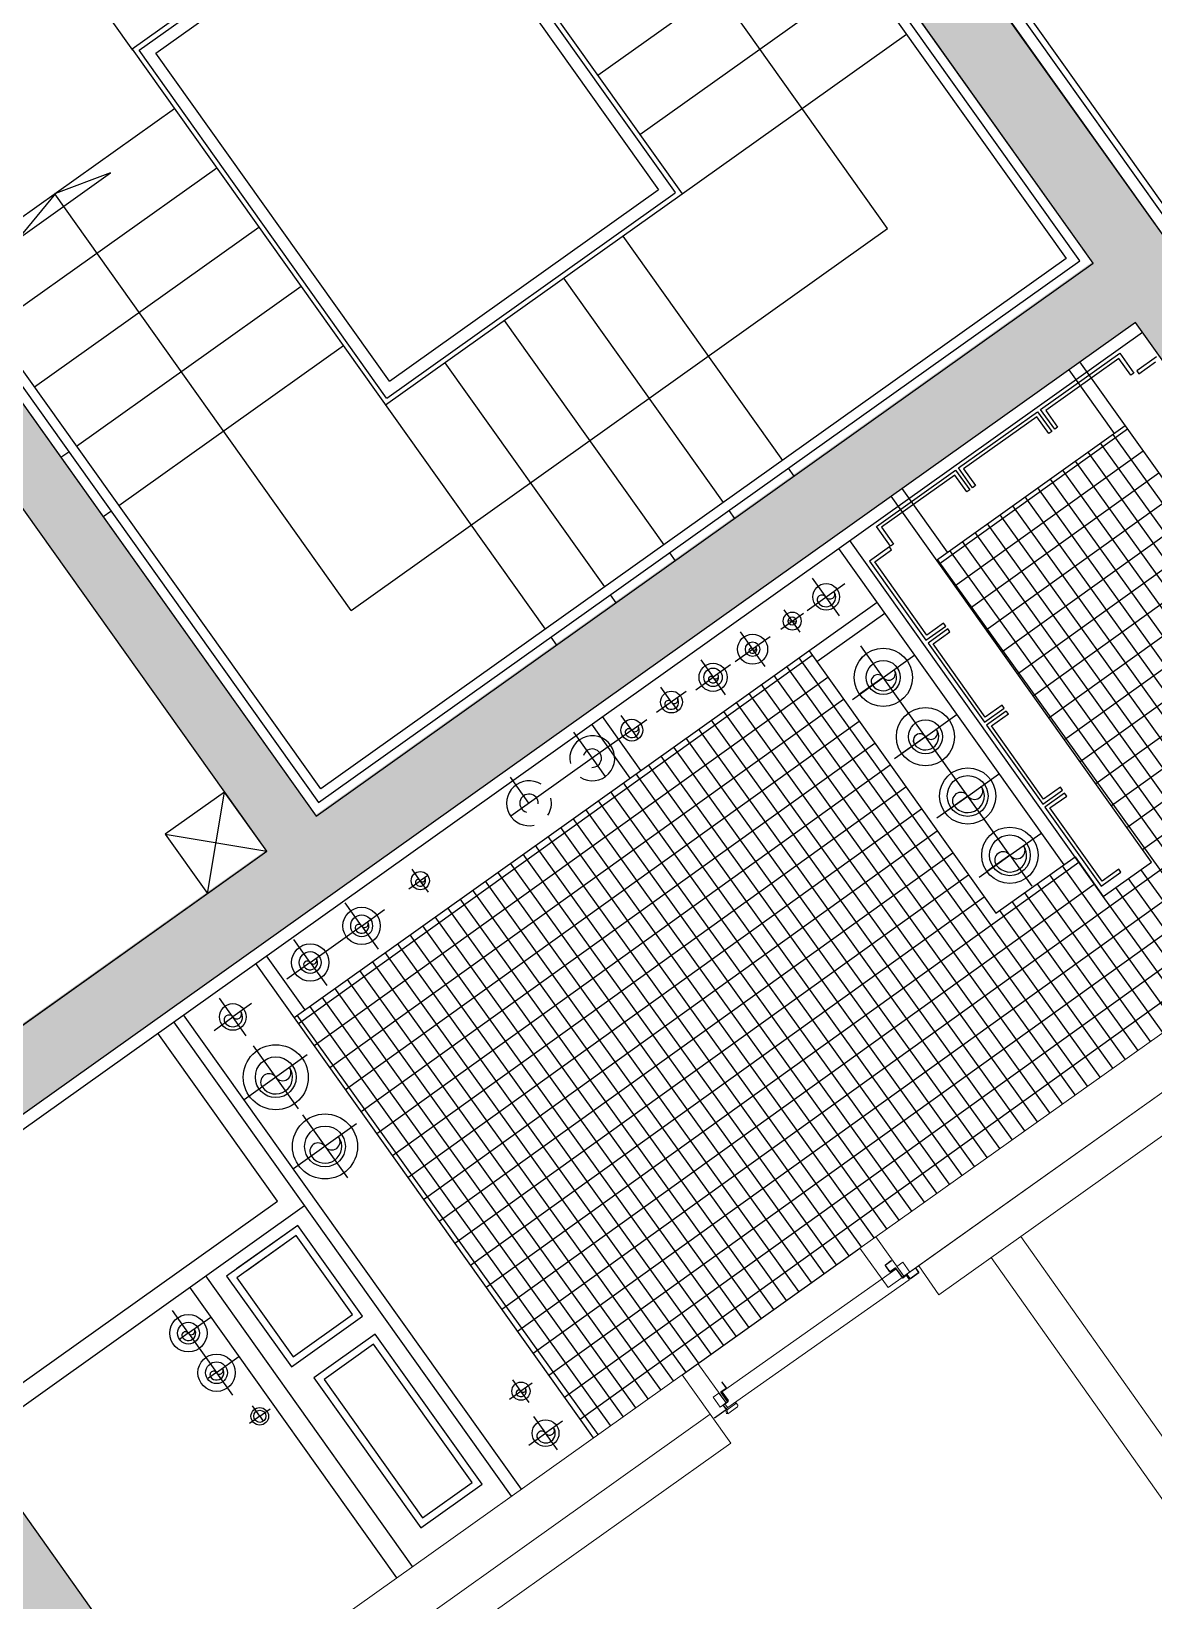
# Model space of a CAD drawing. Header units: centimetres. Extents: x 139057 to 200038, y 34824 to 80516.
# Drawn here: x 174404 to 174866, y 56848 to 57495 of the extents above; entities that cross this region are included whole.
import ezdxf

# ---------------------------------------------------------------- set-up
doc = ezdxf.new("R2010")
doc.units = ezdxf.units.CM
doc.header["$LTSCALE"] = 100
doc.linetypes.add('A0SHT-SGRM$0$HIDDEN', pattern=[9.525, 6.35, -3.175])
for name, color, linetype in [('0.05', 57, 'Continuous'), ('0.10', 8, 'Continuous'), ('0.15', 9, 'Continuous'), ('0.20 Cartongessi', 70, 'Continuous'), ('0.20 Cementi Armati', 4, 'Continuous'), ('_retini_strutture', 7, 'Continuous'), ('ST-STRS-scale', 2, 'Continuous')]:
    doc.layers.add(name, color=color, linetype=linetype)
for name, color, linetype, lineweight in [('410_STRUTTURE_001-AM_0', 7, 'Continuous', 0), ('430_TAVOLATI_001-AM_0', 3, 'Continuous', 0), ('441_SERRAMENTI_001-AM_0', 1, 'Continuous', 0)]:
    doc.layers.add(name, color=color, linetype=linetype, lineweight=lineweight)

msp = doc.modelspace()

# ---------------------------------------------------------------- hatches: boundary and pattern name
at = {"layer": '0.05', "ltscale": 50}
h = msp.add_hatch(dxfattribs=at)
h.set_pattern_fill('ANSI31', color=256, scale=2, angle=440.66, style=0)
h.set_pattern_definition([(125.66, (4104738.345, -384253.9906), (-5.159316057, -3.701885712), [])])
h.paths.add_polyline_path([(174511.83, 57088.67), (174635.19, 56915.38), (174671.73, 56941.4), (174745.04, 56993.6), (174977.78, 57159.21), (174854.39, 57332.53), (174776.59, 57277.15), (174865.2, 57152.68), (174845.24, 57138.47), (174833.65, 57154.76), (174801.06, 57131.56), (174724.05, 57239.74)])
at = {"layer": '0.05'}
h = msp.add_hatch(dxfattribs=at)
h.set_pattern_fill('ANSI31', color=256, scale=3.5, angle=170.66, style=0)
h.set_pattern_definition([(215.66, (174977.776, 57159.213), (6.4783, -9.0288), [])])
h.paths.add_polyline_path([(174511.83, 57088.67), (174635.19, 56915.38), (174671.73, 56941.4), (174745.04, 56993.6), (174977.78, 57159.21), (174854.39, 57332.53), (174776.59, 57277.15), (174865.2, 57152.68), (174845.24, 57138.47), (174833.65, 57154.76), (174801.06, 57131.56), (174724.05, 57239.74)])
at = {"layer": '_retini_strutture'}
msp.add_hatch(color=256, dxfattribs=at).paths.add_polyline_path([(174116.46, 57283.29), (174142.94, 57302.14), (174128.44, 57322.5), (174101.96, 57303.65), (173876.94, 57619.74), (173882.23, 57623.5), (173864.83, 57647.94), (173859.54, 57644.18), (173827.06, 57689.8), (173562.3, 57501.31), (173604.35, 57442.24), (173620.64, 57453.84), (173590.19, 57496.61), (173810.15, 57653.2), (173981.24, 57412.88), (173761.28, 57256.29), (173730.83, 57299.06), (173714.54, 57287.46), (173787.04, 57185.63), (173803.33, 57197.23), (173772.88, 57240), (173992.84, 57396.59), (174163.93, 57156.27), (173943.97, 56999.68), (173913.52, 57042.45), (173897.23, 57030.85), (173969.72, 56929.02), (173986.02, 56940.62), (173955.57, 56983.39), (174175.52, 57139.98), (174346.61, 56899.66), (174126.66, 56743.07), (174096.21, 56785.84), (174079.92, 56774.24), (174152.41, 56672.41), (174168.71, 56684.01), (174138.26, 56726.77), (174358.21, 56883.37), (174529.3, 56643.05), (174309.5, 56485.83), (174279.04, 56528.61), (174262.74, 56517.01), (174304.79, 56457.95), (174569.56, 56646.42), (174322.51, 56993.46), (174858.56, 57375.06), (175070.23, 57077.73), (175094.67, 57095.13), (174420.01, 58043.19), (174360.14, 58000.56), (174377.54, 57976.12), (174412.97, 58001.35), (174528.97, 57838.42), (174366.04, 57722.43), (174250.05, 57885.36), (174281.41, 57907.69), (174264.01, 57932.12), (174180.92, 57872.97), (174198.31, 57848.53), (174229.68, 57870.86), (174345.67, 57707.93), (174182.74, 57591.94), (174066.75, 57754.87), (174102.19, 57780.1), (174084.79, 57804.53), (173987.03, 57734.94), (174004.43, 57710.5), (174046.38, 57740.37), (174162.38, 57577.44), (174125.72, 57551.34), (174140.22, 57530.98), (174202.94, 57575.63), (174206.71, 57570.34), (174227.08, 57584.84), (174223.31, 57590.13), (174543.47, 57818.06), (174840.99, 57400.15), (174520.83, 57172.22), (174317.84, 57457.34), (174314.08, 57462.64), (174293.71, 57448.14), (174297.48, 57442.84), (174262.85, 57418.2), (174277.35, 57397.83), (174311.98, 57422.48), (174500.46, 57157.72), (174304.95, 57018.53)])

# ---------------------------------------------------------------- linework, layer by layer
at = {"layer": '0.05'}
for p, q in [((174756.44, 57413.84, 0), (174656.46, 57554.28, 0)), ((174413.06, 57428.04, 0), (174535.26, 57256.39, 0)), ((174413.23, 57428.61, 0), (174413.24, 57428.68, 0)), ((174535.33, 57256.38, 0), (174756.43, 57413.77, 0))]:
    msp.add_line(p, q, dxfattribs=at)
at = {"layer": '0.05', "linetype": 'A0SHT-SGRM$0$HIDDEN'}
for p, q in [((174476.19, 57139.69, 0), (174483.23, 57181.53, 0)), ((174458.79, 57164.13, 0), (174500.63, 57157.09, 0))]:
    msp.add_line(p, q, dxfattribs=at)
at = {"layer": '0.05', "elevation": 0}
msp.add_lwpolyline([(174445.43, 57487.32), (174392.96, 57561.03), (174509.46, 57643.96), (174561.65, 57570.64), (174445.16, 57487.71)], dxfattribs=at)
msp.add_lwpolyline([(174436.23, 57436.7), (174413.52, 57428.23), (174398.08, 57409.53)], close=True, dxfattribs=at)
at = {"layer": '0.05', "linetype": 'A0SHT-SGRM$0$HIDDEN', "elevation": 0}
msp.add_lwpolyline([(174500.63, 57157.09), (174483.23, 57181.53), (174458.79, 57164.13), (174476.19, 57139.69)], close=True, dxfattribs=at)
at = {"layer": '0.10', "ltscale": 50}
for p, q in [((174325.39, 56989.41, 0), (174861.44, 57371.01, 0)), ((174671.73, 56941.4, 0), (174745.04, 56993.6, 0))]:
    msp.add_line(p, q, dxfattribs=at)
at = {"layer": '0.10'}
for p, q in [((174819.48, 57339.16, 0), (174852.07, 57362.36, 0)), ((174851.72, 57360.27, 0), (174821.57, 57338.81, 0)), ((174856.65, 57353.35, 0), (174851.72, 57360.27, 0)), ((174852.07, 57362.36, 0), (174857.87, 57354.22, 0)), ((174867.24, 57360.88, 0), (174859.09, 57355.09, 0)), ((174849.91, 57329.34, 0), (174831.22, 57355.6, 0)), ((174977.78, 57159.21, 0), (174835.7, 57358.79, 0)), ((174857.87, 57354.22, 0), (174856.65, 57353.35, 0)), ((174859.09, 57355.09, 0), (174859.96, 57353.86, 0)), ((174859.96, 57353.86, 0), (174866.88, 57358.79, 0)), ((174785.67, 57315.1, 0), (174818.26, 57338.29, 0)), ((174817.91, 57336.2, 0), (174787.77, 57314.75, 0)), ((174822.84, 57329.28, 0), (174817.91, 57336.2, 0)), ((174818.26, 57338.29, 0), (174824.06, 57330.15, 0)), ((174825.28, 57331.02, 0), (174819.48, 57339.16, 0)), ((174821.57, 57338.81, 0), (174826.5, 57331.89, 0)), ((174776.59, 57277.15, 0), (174854.39, 57332.53, 0)), ((174824.06, 57330.15, 0), (174822.84, 57329.28, 0)), ((174826.5, 57331.89, 0), (174825.28, 57331.02, 0)), ((174791.47, 57306.95, 0), (174785.67, 57315.1, 0)), ((174787.77, 57314.75, 0), (174792.7, 57307.82, 0)), ((174751.87, 57291.03, 0), (174784.45, 57314.23, 0)), ((174784.1, 57312.14, 0), (174753.96, 57290.68, 0)), ((174789.03, 57305.21, 0), (174784.1, 57312.14, 0)), ((174784.45, 57314.23, 0), (174790.25, 57306.08, 0)), ((174865.2, 57152.68, 0), (174757.9, 57303.41, 0)), ((174781.08, 57280.34, 0), (174762.38, 57306.6, 0)), ((174790.25, 57306.08, 0), (174789.03, 57305.21, 0)), ((174792.7, 57307.82, 0), (174791.47, 57306.95, 0)), ((174757.66, 57282.88, 0), (174751.87, 57291.03, 0)), ((174753.96, 57290.68, 0), (174758.89, 57283.75, 0)), ((174845.24, 57138.47, 0), (174740.83, 57285.15, 0)), ((174757.18, 57282.54, 0), (174749.03, 57276.74, 0)), ((174758.05, 57281.31, 0), (174757.18, 57282.54, 0)), ((174758.89, 57283.75, 0), (174757.66, 57282.88, 0)), ((174829.16, 57151.57, 0), (174736.35, 57281.96, 0)), ((174749.03, 57276.74, 0), (174772.23, 57244.15, 0)), ((174751.12, 57276.38, 0), (174758.05, 57281.31, 0)), ((174772.58, 57246.24, 0), (174751.12, 57276.38, 0)), ((174736.54, 57254.16, 0), (174725.52, 57269.64, 0)), ((174723.29, 57256.39, 0), (174738.77, 57267.41, 0)), ((174511.83, 57088.67, 0), (174752.15, 57259.75, 0)), ((174720.41, 57247.35, 0), (174713.8, 57256.64, 0)), ((174712.46, 57248.69, 0), (174717.11, 57251.99, 0)), ((174715.43, 57252.28, 0), (174718.78, 57251.71, 0)), ((174717.11, 57251.99, 0), (174721.75, 57255.3, 0)), ((174727.24, 57235.26, 0), (174755.34, 57255.27, 0)), ((174772.23, 57244.15, 0), (174780.37, 57249.95, 0)), ((174779.5, 57251.17, 0), (174772.58, 57246.24, 0)), ((174780.37, 57249.95, 0), (174779.5, 57251.17, 0)), ((174695.71, 57247.56, 0), (174700.81, 57240.4, 0)), ((174707.98, 57245.5, 0), (174700.81, 57240.4, 0)), ((174781.24, 57248.73, 0), (174773.1, 57242.93, 0)), ((174775.19, 57242.58, 0), (174782.11, 57247.5, 0)), ((174782.11, 57247.5, 0), (174781.24, 57248.73, 0)), ((174693.65, 57235.3, 0), (174700.81, 57240.4, 0)), ((174705.92, 57233.23, 0), (174700.81, 57240.4, 0)), ((174724.05, 57239.74, 0), (174801.06, 57131.56, 0)), ((174754.63, 57228.77, 0), (174745.35, 57241.8, 0)), ((174754.64, 57228.77, 0), (174745.36, 57241.8, 0)), ((174754.63, 57228.77, 0), (174767.67, 57238.05, 0)), ((174754.64, 57228.77, 0), (174767.67, 57238.05, 0)), ((174773.1, 57242.93, 0), (174796.29, 57210.34, 0)), ((174796.65, 57212.43, 0), (174775.19, 57242.58, 0)), ((174679.42, 57235.97, 0), (174684.52, 57228.8, 0)), ((174691.69, 57233.9, 0), (174684.52, 57228.8, 0)), ((174667.34, 57218.61, 0), (174662.99, 57224.72, 0)), ((174677.35, 57223.7, 0), (174684.52, 57228.8, 0)), ((174689.62, 57221.63, 0), (174684.52, 57228.8, 0)), ((174741.93, 57219.72, 0), (174754.96, 57229, 0)), ((174754.63, 57228.77, 0), (174744.86, 57221.81, 0)), ((174772.03, 57204.33, 0), (174754.63, 57228.77, 0)), ((174772.03, 57204.33, 0), (174754.64, 57228.77, 0)), ((174673.45, 57222.96, 0), (174661.23, 57214.26, 0)), ((174667.34, 57218.61, 0), (174669.95, 57214.94, 0)), ((174654.8, 57190.45, 0), (174639, 57212.65, 0)), ((174651.04, 57207.01, 0), (174646.69, 57213.12, 0)), ((174651.04, 57207.01, 0), (174657.15, 57211.36, 0)), ((174772.03, 57204.33, 0), (174785.07, 57213.61, 0)), ((174772.03, 57204.33, 0), (174785.07, 57213.61, 0)), ((174796.29, 57210.34, 0), (174804.44, 57216.14, 0)), ((174803.57, 57217.36, 0), (174796.65, 57212.43, 0)), ((174805.31, 57214.92, 0), (174797.16, 57209.12, 0)), ((174799.26, 57208.77, 0), (174806.18, 57213.7, 0)), ((174804.44, 57216.14, 0), (174803.57, 57217.36, 0)), ((174806.18, 57213.7, 0), (174805.31, 57214.92, 0)), ((174627.02, 57206.26, 0), (174634.71, 57195.47, 0)), ((174650.32, 57187.26, 0), (174634.51, 57209.46, 0)), ((174651.04, 57207.01, 0), (174647.38, 57204.4, 0)), ((174651.04, 57207.01, 0), (174653.65, 57203.34, 0)), ((174759.33, 57195.28, 0), (174772.36, 57204.56, 0)), ((174797.16, 57209.12, 0), (174820.36, 57176.53, 0)), ((174820.71, 57178.62, 0), (174799.26, 57208.77, 0)), ((174647.36, 57204.42, 0), (174634.73, 57195.44, 0)), ((174772.03, 57204.33, 0), (174762.26, 57197.37, 0)), ((174806.83, 57155.45, 0), (174772.03, 57204.33, 0)), ((174789.43, 57179.89, 0), (174772.03, 57204.33, 0)), ((174634.73, 57195.44, 0), (174611.76, 57179.08, 0)), ((174634.71, 57195.47, 0), (174640.1, 57187.9, 0)), ((174608.65, 57176.89, 0), (174600.97, 57187.68, 0)), ((174789.43, 57179.89, 0), (174802.14, 57188.94, 0)), ((174789.43, 57179.89, 0), (174802.14, 57188.93, 0)), ((174611.75, 57179.09, 0), (174601.12, 57171.52, 0)), ((174776.72, 57170.84, 0), (174789.43, 57179.89, 0)), ((174789.43, 57179.89, 0), (174779.98, 57173.16, 0)), ((174806.83, 57155.45, 0), (174789.43, 57179.89, 0)), ((174820.36, 57176.53, 0), (174828.51, 57182.33, 0)), ((174827.64, 57183.55, 0), (174820.71, 57178.62, 0)), ((174829.38, 57181.11, 0), (174821.23, 57175.31, 0)), ((174823.32, 57174.96, 0), (174830.25, 57179.89, 0)), ((174828.51, 57182.33, 0), (174827.64, 57183.55, 0)), ((174830.25, 57179.89, 0), (174829.38, 57181.11, 0)), ((174821.23, 57175.31, 0), (174844.43, 57142.72, 0)), ((174844.78, 57144.82, 0), (174823.32, 57174.96, 0)), ((174806.83, 57155.45, 0), (174819.54, 57164.5, 0)), ((174806.83, 57155.45, 0), (174819.54, 57164.49, 0)), ((174794.12, 57146.4, 0), (174806.83, 57155.45, 0)), ((174806.83, 57155.45, 0), (174797.38, 57148.72, 0)), ((174801.06, 57131.56, 0), (174833.65, 57154.76, 0)), ((174806.83, 57155.45, 0), (174815.86, 57142.76, 0)), ((174806.83, 57155.45, 0), (174815.87, 57142.74, 0)), ((174833.65, 57154.76, 0), (174845.24, 57138.47, 0)), ((174563.85, 57144.99, 0), (174560.52, 57149.67, 0)), ((174566.9, 57147.16, 0), (174563.85, 57144.99, 0)), ((174844.43, 57142.72, 0), (174852.58, 57148.52, 0)), ((174851.71, 57149.75, 0), (174844.78, 57144.82, 0)), ((174845.24, 57138.47, 0), (174865.2, 57152.68, 0)), ((174852.58, 57148.52, 0), (174851.71, 57149.75, 0)), ((174559.16, 57141.65, 0), (174563.85, 57144.99, 0)), ((174567.18, 57140.3, 0), (174563.85, 57144.99, 0)), ((174539.68, 57126.35, 0), (174532.89, 57135.88, 0)), ((174539.61, 57126.31, 0), (174549.15, 57133.09, 0)), ((174518.5, 57111.27, 0), (174511.71, 57120.8, 0)), ((174518.5, 57111.27, 0), (174539.68, 57126.35, 0)), ((174539.68, 57126.35, 0), (174546.46, 57116.82, 0)), ((174516.31, 57091.86, 0), (174500.5, 57114.06, 0)), ((174635.21, 56915.35, 0), (174496.02, 57110.87, 0)), ((174518.5, 57111.27, 0), (174508.84, 57104.4, 0)), ((174518.5, 57111.27, 0), (174525.28, 57101.74, 0)), ((174492.11, 57081.08, 0), (174481.09, 57096.56, 0)), ((174605.52, 56894.22, 0), (174466.33, 57089.73, 0)), ((174478.86, 57083.31, 0), (174486.6, 57088.82, 0)), ((174494.34, 57094.33, 0), (174486.6, 57088.82, 0)), ((174505.04, 57012.95, 0), (174455.74, 57082.19, 0)), ((174601.44, 56891.32, 0), (174462.26, 57086.83, 0)), ((174495.05, 57076.97, 0), (174513.55, 57050.99, 0)), ((174517.29, 57073.23, 0), (174491.3, 57054.73, 0)), ((174537.58, 57044.71, 0), (174511.6, 57026.21, 0)), ((174515.34, 57048.46, 0), (174533.84, 57022.47, 0)), ((174374.69, 56920.16, 0), (174505.04, 57012.95, 0)), ((174379.33, 56913.64, 0), (174516.19, 57011.07, 0)), ((174513.39, 57002.94, 0), (174484.06, 56982.06, 0)), ((174513.39, 57002.94, 0), (174488.13, 56984.96, 0)), ((174512.69, 56998.75, 0), (174488.25, 56981.36, 0)), ((174512.69, 56998.75, 0), (174492.32, 56984.26, 0)), ((174535.88, 56966.17, 0), (174512.69, 56998.75, 0)), ((174540.07, 56965.46, 0), (174513.39, 57002.94, 0)), ((174560.71, 56862.32, 0), (174475.46, 56982.07, 0)), ((174484.06, 56982.06, 0), (174510.74, 56944.59, 0)), ((174488.25, 56981.36, 0), (174511.44, 56948.77, 0)), ((174554.19, 56857.68, 0), (174468.94, 56977.43, 0)), ((174468.27, 56958.55, 0), (174461.69, 56967.79, 0)), ((174510.74, 56944.59, 0), (174540.07, 56965.46, 0)), ((174511.44, 56948.77, 0), (174535.88, 56966.17, 0)), ((174468.34, 56958.58, 0), (174477.51, 56965.12, 0)), ((174468.34, 56958.58, 0), (174464.61, 56955.93, 0)), ((174468.31, 56958.49, 0), (174479.87, 56942.25, 0)), ((174545.29, 56958.13, 0), (174520.03, 56940.15, 0)), ((174544.58, 56953.95, 0), (174524.21, 56939.45, 0)), ((174585.18, 56896.92, 0), (174544.58, 56953.95, 0)), ((174589.36, 56896.22, 0), (174545.29, 56958.13, 0)), ((174479.93, 56942.29, 0), (174489.11, 56948.82, 0)), ((174479.93, 56942.29, 0), (174476.21, 56939.64, 0)), ((174479.92, 56942.19, 0), (174486.49, 56932.95, 0)), ((174520.03, 56940.15, 0), (174564.11, 56878.24, 0)), ((174524.21, 56939.45, 0), (174564.81, 56882.42, 0)), ((174600.64, 56931.26, 0), (174605.33, 56934.59, 0)), ((174605.33, 56934.59, 0), (174602, 56939.27, 0)), ((174610.01, 56937.93, 0), (174605.33, 56934.59, 0)), ((174608.66, 56929.91, 0), (174605.33, 56934.59, 0)), ((174497.7, 56924.25, 0), (174494.68, 56928.5, 0)), ((174497.7, 56924.25, 0), (174501.98, 56927.3, 0)), ((174497.7, 56924.25, 0), (174493.43, 56921.21, 0)), ((174497.7, 56924.25, 0), (174499.15, 56922.21, 0)), ((174610.57, 56924.21, 0), (174615.5, 56917.28, 0)), ((174622.43, 56922.21, 0), (174615.5, 56917.28, 0)), ((174608.58, 56912.35, 0), (174615.5, 56917.28, 0)), ((174620.43, 56910.36, 0), (174615.5, 56917.28, 0)), ((174564.11, 56878.24, 0), (174589.36, 56896.22, 0)), ((174564.81, 56882.42, 0), (174585.18, 56896.92, 0))]:
    msp.add_line(p, q, dxfattribs=at)
for centre, radius in [((174731.11, 57261.96, 0), 5.5), ((174717.11, 57251.99, 0), 3.7), ((174717.11, 57251.99, 0), 1.7), ((174700.8, 57240.39, 0), 6.2), ((174700.8, 57240.39, 0), 3), ((174754.63, 57228.77, 0), 12), ((174754.64, 57228.77, 0), 12), ((174684.52, 57228.8, 0), 5.8), ((174684.52, 57228.8, 0), 3.8), ((174754.63, 57228.77, 0), 7), ((174754.64, 57228.77, 0), 7), ((174667.34, 57218.61, 0), 4.5), ((174651.04, 57207.01, 0), 4.5), ((174772.03, 57204.33, 0), 12), ((174772.03, 57204.33, 0), 12), ((174772.03, 57204.33, 0), 7), ((174772.03, 57204.33, 0), 7), ((174789.43, 57179.89, 0), 11.6), ((174789.43, 57179.89, 0), 11.6), ((174789.43, 57179.89, 0), 8.4), ((174789.43, 57179.89, 0), 8.4), ((174806.81, 57155.47, 0), 11.6), ((174806.82, 57155.47, 0), 11.6), ((174806.83, 57155.45, 0), 8.4), ((174806.83, 57155.45, 0), 8.4), ((174563.85, 57144.99, 0), 3.75), ((174539.68, 57126.35, 0), 7.7), ((174539.68, 57126.35, 0), 4.5), ((174518.5, 57111.27, 0), 7.7), ((174518.5, 57111.27, 0), 4.5), ((174486.6, 57088.82, 0), 5.5), ((174504.29, 57063.98, 0), 13.4), ((174504.29, 57063.98, 0), 8.4), ((174524.59, 57035.46, 0), 13.4), ((174524.59, 57035.46, 0), 8.4), ((174468.31, 56958.49, 0), 7.7), ((174468.31, 56958.49, 0), 4.5), ((174479.91, 56942.2, 0), 7.7), ((174479.91, 56942.2, 0), 4.5), ((174605.33, 56934.59, 0), 3.75), ((174497.7, 56924.25, 0), 3.61), ((174497.7, 56924.25, 0), 2.5), ((174615.5, 56917.28, 0), 5.5)]:
    msp.add_circle(centre, radius, dxfattribs=at)
for centre, radius, start, end in [((174729.4, 57260.74, 0), 2, 35.446, 215.446), ((174731.03, 57261.9, 0), 4, 215.446, 35.446), ((174732.66, 57263.06, 0), 2, 215.446, 35.446), ((174700.12, 57239.91, 0), 0.85, 35.44537, 215.44664), ((174700.8, 57240.41, 0), 1.7, 215.446, 34.70165), ((174701.5, 57240.89, 0), 0.847, 215.2565, 35.63678), ((174754.63, 57228.77, 0), 5.5, 215.446, 35.446), ((174754.64, 57228.77, 0), 5.5, 215.446, 35.446), ((174756.87, 57230.36, 0), 2.75, 215.44729, 35.44472), ((174756.88, 57230.36, 0), 2.75, 215.44729, 35.44472), ((174683.71, 57227.97, 0), 1.16, 45.40859, 215.01483), ((174683.72, 57227.98, 0), 1.16, 45.40859, 215.01483), ((174684.52, 57228.8, 0), 2.3, 215.446, 35.446), ((174685.56, 57229.31, 0), 1.16, 206.27984, 35.08077), ((174752.39, 57227.18, 0), 2.75, 35.44472, 215.44729), ((174752.4, 57227.17, 0), 2.75, 35.44472, 215.44729), ((174666.11, 57217.74, 0), 1.5, 35.44534, 215.44667), ((174667.34, 57218.61, 0), 3, 215.44534, 35.44667), ((174668.56, 57219.48, 0), 1.5, 215.44667, 35.44534), ((174634.73, 57195.44, 0), 9.26, 237.67429, 193.26756), ((174649.82, 57206.14, 0), 1.5, 35.44534, 215.44667), ((174651.04, 57207.01, 0), 3, 215.44534, 35.44667), ((174652.26, 57207.88, 0), 1.5, 215.44667, 35.44534), ((174769.76, 57202.78, 0), 2.75, 35.44472, 215.44729), ((174769.77, 57202.77, 0), 2.75, 35.44472, 215.44729), ((174772.01, 57204.37, 0), 5.5, 215.446, 35.446), ((174772, 57204.37, 0), 5.5, 215.446, 35.446), ((174774.24, 57205.96, 0), 2.75, 215.44729, 35.44472), ((174774.25, 57205.96, 0), 2.75, 215.44729, 35.44472), ((174634.71, 57195.47, 0), 3.8, 267.58236, 163.30965), ((174608.65, 57176.89, 0), 9.25, 57.64155, 283.21273), ((174608.65, 57176.89, 0), 3.8, 357.58236, 253.30965), ((174608.65, 57176.89, 0), 9.25, 327.67928, 13.17501), ((174786.59, 57177.93, 0), 3.45, 35.446, 215.446), ((174786.59, 57177.93, 0), 3.45, 35.446, 215.446), ((174789.4, 57179.93, 0), 6.9, 215.446, 35.446), ((174789.4, 57179.93, 0), 6.9, 215.446, 35.446), ((174792.21, 57181.93, 0), 3.45, 215.446, 35.446), ((174792.21, 57181.93, 0), 3.45, 215.446, 35.446), ((174806.83, 57155.45, 0), 6.9, 215.446, 35.446), ((174806.83, 57155.45, 0), 6.9, 215.446, 35.446), ((174809.64, 57157.45, 0), 3.45, 215.446, 35.446), ((174809.64, 57157.45, 0), 3.45, 215.446, 35.446), ((174804.02, 57153.45, 0), 3.45, 35.446, 215.446), ((174804.02, 57153.45, 0), 3.45, 35.446, 215.446), ((174563.85, 57144.99, 0), 2.25, 215.446, 35.446), ((174564.76, 57145.64, 0), 1.12, 215.446, 35.446), ((174562.93, 57144.34, 0), 1.12, 35.446, 215.446), ((174538.45, 57125.46, 0), 1.5, 35.44767, 215.44435), ((174539.67, 57126.33, 0), 3, 215.4452, 35.44681), ((174540.89, 57127.2, 0), 1.5, 215.44435, 35.44767), ((174517.27, 57110.4, 0), 1.5, 35.44767, 215.44435), ((174518.5, 57111.27, 0), 3, 215.4452, 35.44681), ((174519.72, 57112.14, 0), 1.5, 215.44435, 35.44767), ((174484.97, 57087.66, 0), 2, 35.446, 215.446), ((174486.6, 57088.82, 0), 4, 215.446, 35.446), ((174488.23, 57089.98, 0), 2, 215.446, 35.446), ((174501.48, 57061.97, 0), 3.45, 35.446, 215.446), ((174504.29, 57063.98, 0), 6.9, 215.446, 35.446), ((174507.1, 57065.98, 0), 3.45, 215.446, 35.446), ((174521.78, 57033.46, 0), 3.45, 35.446, 215.446), ((174524.59, 57035.46, 0), 6.9, 215.446, 35.446), ((174527.4, 57037.46, 0), 3.45, 215.446, 35.446), ((174467.09, 56957.62, 0), 1.5, 35.44534, 215.44667), ((174468.31, 56958.49, 0), 3, 215.44534, 35.44667), ((174469.53, 56959.36, 0), 1.5, 215.44667, 35.44534), ((174478.69, 56941.33, 0), 1.5, 35.44534, 215.44667), ((174479.91, 56942.2, 0), 3, 215.44534, 35.44667), ((174481.13, 56943.07, 0), 1.5, 215.44667, 35.44534), ((174604.41, 56933.94, 0), 1.12, 35.446, 215.446), ((174605.33, 56934.59, 0), 2.25, 215.446, 35.446), ((174606.25, 56935.24, 0), 1.12, 215.446, 35.446), ((174613.87, 56916.12, 0), 2, 35.446, 215.446), ((174615.5, 56917.28, 0), 4, 215.446, 35.446), ((174617.13, 56918.44, 0), 2, 215.446, 35.446)]:
    msp.add_arc(centre, radius, start, end, dxfattribs=at)
at = {"layer": '0.15'}
for p, q in [((174835.58, 57400.46, 0), (174610.84, 57716.14, 0)), ((174607.58, 57713.82, 0), (174830, 57401.39, 0)), ((174447.95, 57487.24, 0), (174562.81, 57569.01, 0)), ((174454.92, 57486.07, 0), (174565.71, 57564.94, 0)), ((174636.95, 57476.94, 0), (174729.37, 57542.74, 0)), ((174590.74, 57529.78, 0), (174661.95, 57429.75, 0)), ((174595.59, 57531.59, 0), (174668.93, 57428.57, 0)), ((174597.53, 57532.31, 0), (174671.75, 57428.06, 0)), ((174654.35, 57452.5, 0), (174746.77, 57518.3, 0)), ((174671.75, 57428.06, 0), (174764.17, 57493.86, 0)), ((174445.16, 57487.71, 0), (174615.35, 57248.63, 0)), ((174549.99, 57343.9, 0), (174447.95, 57487.24, 0)), ((174551.16, 57350.88, 0), (174454.92, 57486.07, 0)), ((174370.05, 57397.42, 0), (174462.56, 57463.27, 0)), ((174462.58, 57463.23, 0), (174462.6, 57463.3, 0)), ((174462.6, 57463.3, 0), (174462.58, 57463.23, 0)), ((174387.45, 57372.98, 0), (174479.95, 57438.83, 0)), ((174549.55, 57341.07, 0), (174671.75, 57428.06, 0)), ((174550.06, 57343.89, 0), (174668.92, 57428.5, 0)), ((174551.23, 57350.86, 0), (174661.94, 57429.68, 0)), ((174661.94, 57429.68, 0), (174661.95, 57429.75, 0)), ((174668.92, 57428.5, 0), (174668.93, 57428.57, 0)), ((174349.4, 57419.54, 0), (174521.91, 57177.22, 0)), ((174522.85, 57182.8, 0), (174352.66, 57421.86, 0)), ((174404.85, 57348.54, 0), (174497.35, 57414.39, 0)), ((174647.31, 57410.67, 0), (174713.12, 57318.21, 0)), ((174521.91, 57177.22, 0), (174835.58, 57400.46, 0)), ((174830, 57401.39, 0), (174522.85, 57182.8, 0)), ((174622.87, 57393.27, 0), (174688.68, 57300.82, 0)), ((174422.25, 57324.1, 0), (174514.75, 57389.95, 0)), ((174598.43, 57375.87, 0), (174664.24, 57283.42, 0)), ((174439.65, 57299.66, 0), (174532.15, 57365.51, 0)), ((174573.99, 57358.47, 0), (174639.8, 57266.03, 0)), ((174550.06, 57343.89, 0), (174549.99, 57343.9, 0)), ((174415.77, 57319.49, 0), (174418.99, 57321.78, 0)), ((174715.44, 57314.95, 0), (174717.77, 57311.68, 0)), ((174433.17, 57295.05, 0), (174436.39, 57297.34, 0)), ((174691, 57297.56, 0), (174693.33, 57294.28, 0)), ((174666.56, 57280.16, 0), (174668.89, 57276.88, 0)), ((174642.11, 57262.77, 0), (174644.45, 57259.49, 0)), ((174617.67, 57245.37, 0), (174620.01, 57242.09, 0))]:
    msp.add_line(p, q, dxfattribs=at)
at = {"layer": '0.20 Cartongessi'}
for p, q in [((174928.17, 57341.95, 0), (174421.93, 58053.06, 0)), ((174420.17, 58042.6, 0), (174922.16, 57337.45, 0))]:
    msp.add_line(p, q, dxfattribs=at)
at = {"layer": '0.20 Cartongessi', "color": 8}
msp.add_line((174926.13, 57340.5, 0), (174421.34, 58049.58, 0), dxfattribs=at)
at = {"layer": '0.20 Cementi Armati'}
for p, q in [((174420.2, 58042.56, 0), (175094.67, 57095.13, 0)), ((174841.15, 57399.51, 0), (174543.67, 57817.39, 0)), ((174318.01, 57456.72, 0), (174520.96, 57171.64, 0)), ((174500.63, 57157.09, 0), (174312.15, 57421.87, 0)), ((174520.99, 57171.6, 0), (174841.11, 57399.48, 0)), ((174841.11, 57399.48, 0), (174841.15, 57399.51, 0)), ((174858.56, 57375.06, 0), (174322.51, 56993.46, 0)), ((175070.23, 57077.73, 0), (174858.56, 57375.06, 0)), ((174520.96, 57171.64, 0), (174520.99, 57171.6, 0)), ((174305.11, 57017.9, 0), (174500.63, 57157.09, 0)), ((174322.51, 56993.46, 0), (174569.56, 56646.42, 0))]:
    msp.add_line(p, q, dxfattribs=at)
at = {"layer": '410_STRUTTURE_001-AM_0'}
for p, q in [((174543.65, 57817.43, 0), (174841.15, 57399.51, 0)), ((174318.01, 57456.73, 0), (174520.99, 57171.6, 0)), ((174312.14, 57421.86, 0), (174500.62, 57157.1, 0)), ((174520.99, 57171.6, 0), (174841.15, 57399.51, 0)), ((174305.1, 57017.91, 0), (174500.62, 57157.1, 0))]:
    msp.add_line(p, q, dxfattribs=at)
at = {"layer": '430_TAVOLATI_001-AM_0'}
for p, q in [((175000.64, 57175.47, 0), (174745.04, 56993.6, 0)), ((174756.64, 56977.31, 0), (175012.24, 57159.18, 0)), ((174763.15, 56981.96, 0), (175012.24, 57159.18, 0)), ((174751.56, 56998.24, 0), (174763.16, 56981.94, 0)), ((174745.04, 56993.6, 0), (174756.64, 56977.31, 0)), ((174689.84, 56929.75, 0), (174678.24, 56946.04, 0)), ((174671.73, 56941.4, 0), (174464.6, 56793.87, 0)), ((174683.32, 56925.11, 0), (174671.73, 56941.4, 0)), ((174476.2, 56777.58, 0), (174683.32, 56925.11, 0))]:
    msp.add_line(p, q, dxfattribs=at)
at = {"layer": '430_TAVOLATI_001-AM_0', "elevation": 0}
for points in [[(174769.26, 56986.31), (174777.5, 56974.25), (175012.15, 57141.23)], [(174683.32, 56925.11), (174691.79, 56913.22)], [(174691.79, 56913.22), (174494.81, 56773), (174585.7, 56645.62), (174583.35, 56643.95)]]:
    msp.add_lwpolyline(points, dxfattribs=at)
at = {"layer": '430_TAVOLATI_001-AM_0', "extrusion": (7.13341e-05, 5.05047e-05, 1), "elevation": -37.63}
for points in [[(174811.34, 56998.33), (174968.48, 56776.39)], [(174799.12, 56989.63), (174933.72, 56799.52)]]:
    msp.add_lwpolyline(points, dxfattribs=at)
at = {"layer": '441_SERRAMENTI_001-AM_0', "ltscale": 0.02}
for p, q in [((174688.34, 56934.43, 0), (174759.83, 56984.87, 0)), ((174759.97, 56984.85, 0), (174762.51, 56981.26, 0)), ((174690.57, 56927.8, 0), (174765.33, 56980.55, 0)), ((174762.65, 56981.23, 0), (174764.12, 56982.27, 0)), ((174764.26, 56982.24, 0), (174765.35, 56980.69, 0)), ((174688.31, 56934.29, 0), (174690.85, 56930.69, 0)), ((174690.25, 56926.97, 0), (174693.88, 56929.53, 0)), ((174690.55, 56925.28, 0), (174694.53, 56928.09, 0)), ((174693.59, 56929.93, 0), (174693.88, 56929.53, 0)), ((174693.75, 56930.05, 0), (174694.65, 56928.78, 0))]:
    msp.add_line(p, q, dxfattribs=at)
at = {"layer": '441_SERRAMENTI_001-AM_0'}
for p, q in [((174687.73, 56934.01, 0), (174690.42, 56930.23, 0)), ((174689.85, 56935.77, 0), (174687.77, 56934.29, 0)), ((174687.85, 56934.1, 0), (174690.54, 56930.31, 0)), ((174689.94, 56935.65, 0), (174687.86, 56934.17, 0)), ((174688.06, 56938.37, 0), (174689.86, 56935.84, 0)), ((174688.18, 56938.45, 0), (174689.98, 56935.93, 0)), ((174689.84, 56926.99, 0), (174685.04, 56923.57, 0)), ((174689.93, 56926.87, 0), (174685.13, 56923.45, 0)), ((174688.69, 56928.69, 0), (174689.85, 56927.06, 0)), ((174690.41, 56930.16, 0), (174688.74, 56928.97, 0)), ((174688.82, 56928.78, 0), (174689.98, 56927.15, 0)), ((174690.5, 56930.03, 0), (174688.83, 56928.85, 0)), ((174689.33, 56929.38, 0), (174690.43, 56927.83, 0)), ((174690.83, 56930.55, 0), (174689.36, 56929.52, 0)), ((174689.76, 56926.9, 0), (174689.98, 56925.28, 0)), ((174690.57, 56927.8, 0), (174689.97, 56927.38, 0)), ((174690.25, 56926.97, 0), (174690.48, 56925.31, 0))]:
    msp.add_line(p, q, dxfattribs=at)
at = {"layer": '441_SERRAMENTI_001-AM_0', "elevation": 0}
msp.add_lwpolyline([(174757.54, 56983.8, -0.414214), (174757.26, 56983.85), (174755.46, 56986.37, -0.414214), (174755.51, 56986.65), (174757.95, 56988.39), (174758.04, 56988.27), (174755.6, 56986.53, 0.414214), (174755.59, 56986.46), (174757.38, 56983.94, 0.414214), (174757.45, 56983.92), (174759.53, 56985.4, -0.414214), (174759.81, 56985.36), (174762.51, 56981.57, 0.414214), (174762.58, 56981.56), (174764.25, 56982.75, -0.414214), (174764.53, 56982.7), (174765.69, 56981.07, 0.414214), (174765.76, 56981.06), (174769.18, 56983.49, 0.414214), (174769.19, 56983.56), (174768.09, 56985.11), (174768.21, 56985.2), (174769.31, 56983.65, -0.414214), (174769.26, 56983.37), (174765.84, 56980.94, -0.414214), (174765.56, 56980.98), (174764.4, 56982.61, 0.414214), (174764.33, 56982.62), (174762.66, 56981.43, -0.414214), (174762.39, 56981.48), (174759.69, 56985.27, 0.414214), (174759.62, 56985.28)], format="xyb", close=True, dxfattribs=at)
for points in [[(174763.15, 56981.96), (174765.59, 56983.7), (174762.69, 56987.78), (174760.25, 56986.04)], [(174689.84, 56929.75), (174687.4, 56928.01), (174684.5, 56932.08), (174686.94, 56933.82)]]:
    msp.add_lwpolyline(points, close=True, dxfattribs=at)
at = {"layer": '441_SERRAMENTI_001-AM_0', "ltscale": 0.02}
for centre, radius, start, end in [((174759.89, 56984.79, 0), 0.1, 35.20641, 125.20641), ((174762.59, 56981.31, 0), 0.1, 215.20641, 305.20641), ((174764.18, 56982.19, 0), 0.1, 35.20641, 125.20641), ((174765.27, 56980.63, 0), 0.1, 305.20641, 35.20641), ((174688.4, 56934.35, 0), 0.1, 125.20641, 215.20641), ((174694.24, 56928.49, 0), 0.5, 305.20641, 35.20641)]:
    msp.add_arc(centre, radius, start, end, dxfattribs=at)
at = {"layer": '441_SERRAMENTI_001-AM_0'}
for centre, radius, start, end in [((174687.89, 56934.13, 0), 0.2, 125.46, 215.46), ((174687.89, 56934.13, 0), 0.05, 125.46, 215.46), ((174689.82, 56935.81, 0), 0.05, 305.46, 35.46), ((174689.82, 56935.81, 0), 0.2, 305.46, 35.46), ((174688.86, 56928.8, 0), 0.2, 125.46, 215.46), ((174688.86, 56928.8, 0), 0.05, 125.46, 215.46), ((174689.41, 56929.44, 0), 0.1, 125.20641, 215.20641), ((174690.25, 56926.97, 0), 0.5, 125.20641, 187.88252), ((174689.81, 56927.03, 0), 0.05, 305.46, 35.46), ((174689.81, 56927.03, 0), 0.2, 305.46, 35.46), ((174690.38, 56930.2, 0), 0.05, 305.46, 35.46), ((174690.51, 56927.88, 0), 0.1, 215.20641, 305.20641), ((174690.38, 56930.2, 0), 0.2, 305.46, 35.46)]:
    msp.add_arc(centre, radius, start, end, dxfattribs=at)
at = {"layer": 'ST-STRS-scale', "color": 1}
msp.add_line((174551.23, 57350.86, 0), (174551.16, 57350.88, 0), dxfattribs=at)

doc.saveas('drawing.dxf')
